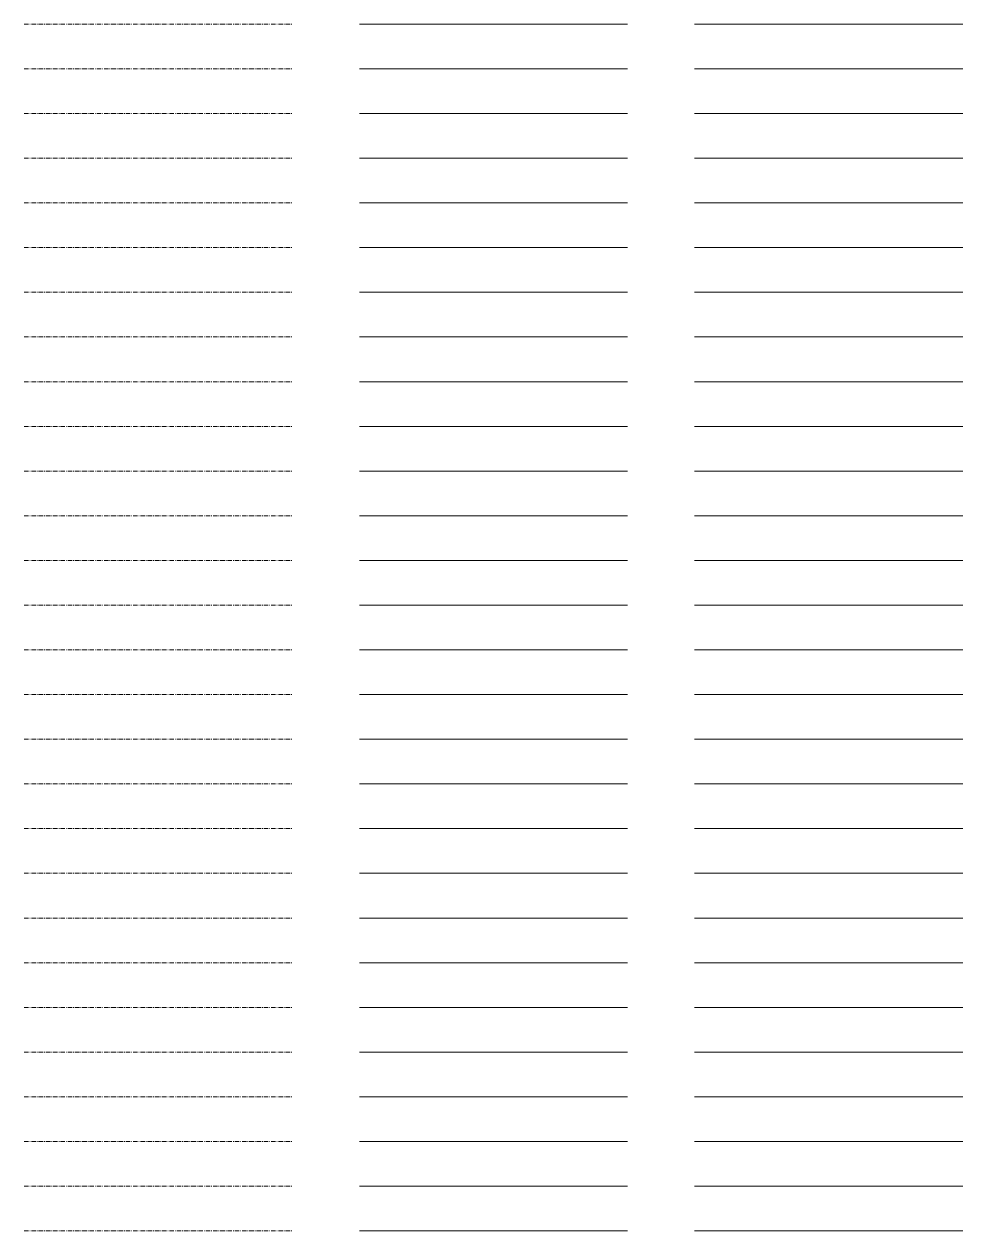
# Model space of a CAD drawing. Header units: metres. Extents: x -170 to 2070, y -13 to 17840.
# Drawn here: x 1650 to 2070, y 6120 to 6660 of the extents above; entities that cross this region are included whole.
import ezdxf
from ezdxf.lldxf.tags import DXFTag

# ---------------------------------------------------------------- set-up
doc = ezdxf.new("R2010")
doc.units = ezdxf.units.M
doc.linetypes.add('KL-VERLATEN-SO', pattern=[3.25, 2, -0.5, 0.25, -0.5])
for name, color, linetype, lineweight in [('B-OI-KL-ET_OV_AANSLUITNET_230 V_4x150Al 4x6Cu as50Cu-(IN BEDRIJF)-G', 14, 'Continuous', 18), ('B-OI-KL-ET_OV_AANSLUITNET_230 V_4x150Al 4x6Cu as50Cu-(RESERVE)-G', 14, 'KL-RESERVE-SO', 18), ('B-OI-KL-ET_OV_AANSLUITNET_230 V_4x150Al 4x6Cu as50Cu-(VERLATEN)-G', 14, 'KL-VERLATEN-SO', 18), ('B-OI-KL-ET_OV_AANSLUITNET_230 V_4x150Al as50Cu-(IN BEDRIJF)-G', 14, 'Continuous', 18), ('B-OI-KL-ET_OV_AANSLUITNET_230 V_4x150Al as50Cu-(RESERVE)-G', 14, 'KL-RESERVE-SO', 18), ('B-OI-KL-ET_OV_AANSLUITNET_230 V_4x150Al as50Cu-(VERLATEN)-G', 14, 'KL-VERLATEN-SO', 18), ('B-OI-KL-ET_OV_AANSLUITNET_230 V_4x16Cu as16-(IN BEDRIJF)-G', 14, 'Continuous', 18), ('B-OI-KL-ET_OV_AANSLUITNET_230 V_4x16Cu as16-(RESERVE)-G', 14, 'KL-RESERVE-SO', 18), ('B-OI-KL-ET_OV_AANSLUITNET_230 V_4x16Cu as16-(VERLATEN)-G', 14, 'KL-VERLATEN-SO', 18), ('B-OI-KL-ET_OV_AANSLUITNET_230 V_4x2.5Cu as2.5-(IN BEDRIJF)-G', 14, 'Continuous', 18), ('B-OI-KL-ET_OV_AANSLUITNET_230 V_4x2.5Cu as2.5-(RESERVE)-G', 14, 'KL-RESERVE-SO', 18), ('B-OI-KL-ET_OV_AANSLUITNET_230 V_4x2.5Cu as2.5-(VERLATEN)-G', 14, 'KL-VERLATEN-SO', 18), ('B-OI-KL-ET_OV_AANSLUITNET_230 V_4x50Al 4x2.5Cu as25Cu-(IN BEDRIJF)-G', 14, 'Continuous', 18), ('B-OI-KL-ET_OV_AANSLUITNET_230 V_4x50Al 4x2.5Cu as25Cu-(RESERVE)-G', 14, 'KL-RESERVE-SO', 18), ('B-OI-KL-ET_OV_AANSLUITNET_230 V_4x50Al 4x2.5Cu as25Cu-(VERLATEN)-G', 14, 'KL-VERLATEN-SO', 18), ('B-OI-KL-ET_OV_AANSLUITNET_230 V_4x6Cu as6-(IN BEDRIJF)-G', 14, 'Continuous', 18), ('B-OI-KL-ET_OV_AANSLUITNET_230 V_4x6Cu as6-(RESERVE)-G', 14, 'KL-RESERVE-SO', 18), ('B-OI-KL-ET_OV_AANSLUITNET_230 V_4x6Cu as6-(VERLATEN)-G', 14, 'KL-VERLATEN-SO', 18), ('B-OI-KL-ET_OV_AANSLUITNET_230 V_4x95Al 4x6Cu as35Cu-(IN BEDRIJF)-G', 14, 'Continuous', 18), ('B-OI-KL-ET_OV_AANSLUITNET_230 V_4x95Al 4x6Cu as35Cu-(RESERVE)-G', 14, 'KL-RESERVE-SO', 18), ('B-OI-KL-ET_OV_AANSLUITNET_230 V_4x95Al 4x6Cu as35Cu-(VERLATEN)-G', 14, 'KL-VERLATEN-SO', 18), ('B-OI-KL-ET_OV_AANSLUITNET_230 V_5x10Cu-(IN BEDRIJF)-G', 14, 'Continuous', 18), ('B-OI-KL-ET_OV_AANSLUITNET_230 V_5x10Cu-(RESERVE)-G', 14, 'KL-RESERVE-SO', 18), ('B-OI-KL-ET_OV_AANSLUITNET_230 V_5x10Cu-(VERLATEN)-G', 14, 'KL-VERLATEN-SO', 18), ('B-OI-KL-ET_OV_AANSLUITNET_230 V_5x16Cu-(IN BEDRIJF)-G', 14, 'Continuous', 18), ('B-OI-KL-ET_OV_AANSLUITNET_230 V_5x16Cu-(RESERVE)-G', 14, 'KL-RESERVE-SO', 18), ('B-OI-KL-ET_OV_AANSLUITNET_230 V_5x16Cu-(VERLATEN)-G', 14, 'KL-VERLATEN-SO', 18), ('B-OI-KL-ET_OV_AANSLUITNET_230 V_OVERIG-(IN BEDRIJF)-G', 14, 'Continuous', 18), ('B-OI-KL-ET_OV_AANSLUITNET_230 V_OVERIG-(RESERVE)-G', 14, 'KL-RESERVE-SO', 18), ('B-OI-KL-ET_OV_AANSLUITNET_230 V_OVERIG-(VERLATEN)-G', 14, 'KL-VERLATEN-SO', 18), ('B-OI-KL-ET_OV_AANSLUITNET_400 V_2x2.5Cu as2.5-(IN BEDRIJF)-G', 14, 'Continuous', 18), ('B-OI-KL-ET_OV_AANSLUITNET_400 V_2x2.5Cu as2.5-(RESERVE)-G', 14, 'KL-RESERVE-SO', 18), ('B-OI-KL-ET_OV_AANSLUITNET_400 V_2x2.5Cu as2.5-(VERLATEN)-G', 14, 'KL-VERLATEN-SO', 18), ('B-OI-KL-ET_OV_AANSLUITNET_400 V_3x10Cu as10-(IN BEDRIJF)-G', 14, 'Continuous', 18), ('B-OI-KL-ET_OV_AANSLUITNET_400 V_3x10Cu as10-(RESERVE)-G', 14, 'KL-RESERVE-SO', 18), ('B-OI-KL-ET_OV_AANSLUITNET_400 V_3x10Cu as10-(VERLATEN)-G', 14, 'KL-VERLATEN-SO', 18), ('B-OI-KL-ET_OV_AANSLUITNET_400 V_3x2.5Cu as2.5-(IN BEDRIJF)-G', 14, 'Continuous', 18), ('B-OI-KL-ET_OV_AANSLUITNET_400 V_3x2.5Cu as2.5-(RESERVE)-G', 14, 'KL-RESERVE-SO', 18), ('B-OI-KL-ET_OV_AANSLUITNET_400 V_3x2.5Cu as2.5-(VERLATEN)-G', 14, 'KL-VERLATEN-SO', 18), ('B-OI-KL-ET_OV_AANSLUITNET_400 V_3x6Cu as6-(IN BEDRIJF)-G', 14, 'Continuous', 18), ('B-OI-KL-ET_OV_AANSLUITNET_400 V_3x6Cu as6-(RESERVE)-G', 14, 'KL-RESERVE-SO', 18), ('B-OI-KL-ET_OV_AANSLUITNET_400 V_3x6Cu as6-(VERLATEN)-G', 14, 'KL-VERLATEN-SO', 18), ('B-OI-KL-ET_OV_AANSLUITNET_400 V_4x10Cu as10-(IN BEDRIJF)-G', 14, 'Continuous', 18), ('B-OI-KL-ET_OV_AANSLUITNET_400 V_4x10Cu as10-(RESERVE)-G', 14, 'KL-RESERVE-SO', 18), ('B-OI-KL-ET_OV_AANSLUITNET_400 V_4x10Cu as10-(VERLATEN)-G', 14, 'KL-VERLATEN-SO', 18), ('B-OI-KL-ET_OV_AANSLUITNET_400 V_4x150Al 4x6Cu as50Cu-(IN BEDRIJF)-G', 14, 'Continuous', 18), ('B-OI-KL-ET_OV_AANSLUITNET_400 V_4x150Al 4x6Cu as50Cu-(RESERVE)-G', 14, 'KL-RESERVE-SO', 18), ('B-OI-KL-ET_OV_AANSLUITNET_400 V_4x150Al 4x6Cu as50Cu-(VERLATEN)-G', 14, 'KL-VERLATEN-SO', 18), ('B-OI-KL-ET_OV_AANSLUITNET_400 V_4x150Al as50Cu-(IN BEDRIJF)-G', 14, 'Continuous', 18), ('B-OI-KL-ET_OV_AANSLUITNET_400 V_4x150Al as50Cu-(RESERVE)-G', 14, 'KL-RESERVE-SO', 18), ('B-OI-KL-ET_OV_AANSLUITNET_400 V_4x150Al as50Cu-(VERLATEN)-G', 14, 'KL-VERLATEN-SO', 18), ('B-OI-KL-ET_OV_AANSLUITNET_400 V_4x16Cu as16-(IN BEDRIJF)-G', 14, 'Continuous', 18), ('B-OI-KL-ET_OV_AANSLUITNET_400 V_4x16Cu as16-(RESERVE)-G', 14, 'KL-RESERVE-SO', 18), ('B-OI-KL-ET_OV_AANSLUITNET_400 V_4x16Cu as16-(VERLATEN)-G', 14, 'KL-VERLATEN-SO', 18), ('B-OI-KL-ET_OV_AANSLUITNET_400 V_4x2.5Cu as2.5-(IN BEDRIJF)-G', 14, 'Continuous', 18), ('B-OI-KL-ET_OV_AANSLUITNET_400 V_4x2.5Cu as2.5-(RESERVE)-G', 14, 'KL-RESERVE-SO', 18), ('B-OI-KL-ET_OV_AANSLUITNET_400 V_4x2.5Cu as2.5-(VERLATEN)-G', 14, 'KL-VERLATEN-SO', 18), ('B-OI-KL-ET_OV_AANSLUITNET_400 V_4x50Al 4x2.5Cu as25Cu-(IN BEDRIJF)-G', 14, 'Continuous', 18), ('B-OI-KL-ET_OV_AANSLUITNET_400 V_4x50Al 4x2.5Cu as25Cu-(RESERVE)-G', 14, 'KL-RESERVE-SO', 18), ('B-OI-KL-ET_OV_AANSLUITNET_400 V_4x50Al 4x2.5Cu as25Cu-(VERLATEN)-G', 14, 'KL-VERLATEN-SO', 18), ('B-OI-KL-ET_OV_AANSLUITNET_400 V_4x6Cu as6-(IN BEDRIJF)-G', 14, 'Continuous', 18), ('B-OI-KL-ET_OV_AANSLUITNET_400 V_4x6Cu as6-(RESERVE)-G', 14, 'KL-RESERVE-SO', 18), ('B-OI-KL-ET_OV_AANSLUITNET_400 V_4x6Cu as6-(VERLATEN)-G', 14, 'KL-VERLATEN-SO', 18), ('B-OI-KL-ET_OV_AANSLUITNET_400 V_4x95Al 4x6Cu as35Cu-(IN BEDRIJF)-G', 14, 'Continuous', 18), ('B-OI-KL-ET_OV_AANSLUITNET_400 V_4x95Al 4x6Cu as35Cu-(RESERVE)-G', 14, 'KL-RESERVE-SO', 18), ('B-OI-KL-ET_OV_AANSLUITNET_400 V_4x95Al 4x6Cu as35Cu-(VERLATEN)-G', 14, 'KL-VERLATEN-SO', 18), ('B-OI-KL-ET_OV_AANSLUITNET_400 V_5x10Cu-(IN BEDRIJF)-G', 14, 'Continuous', 18), ('B-OI-KL-ET_OV_AANSLUITNET_400 V_5x10Cu-(RESERVE)-G', 14, 'KL-RESERVE-SO', 18), ('B-OI-KL-ET_OV_AANSLUITNET_400 V_5x10Cu-(VERLATEN)-G', 14, 'KL-VERLATEN-SO', 18), ('B-OI-KL-ET_OV_AANSLUITNET_400 V_5x16Cu-(IN BEDRIJF)-G', 14, 'Continuous', 18), ('B-OI-KL-ET_OV_AANSLUITNET_400 V_5x16Cu-(RESERVE)-G', 14, 'KL-RESERVE-SO', 18), ('B-OI-KL-ET_OV_AANSLUITNET_400 V_5x16Cu-(VERLATEN)-G', 14, 'KL-VERLATEN-SO', 18), ('B-OI-KL-ET_OV_AANSLUITNET_400 V_OVERIG-(IN BEDRIJF)-G', 14, 'Continuous', 18), ('B-OI-KL-ET_OV_AANSLUITNET_400 V_OVERIG-(RESERVE)-G', 14, 'KL-RESERVE-SO', 18), ('B-OI-KL-ET_OV_AANSLUITNET_400 V_OVERIG-(VERLATEN)-G', 14, 'KL-VERLATEN-SO', 18), ('B-OI-KL-ET_OV_DISTRIBUTIE_230 V_2x2.5Cu as2.5-(IN BEDRIJF)-G', 14, 'Continuous', 18), ('B-OI-KL-ET_OV_DISTRIBUTIE_230 V_2x2.5Cu as2.5-(RESERVE)-G', 14, 'KL-RESERVE-SO', 18), ('B-OI-KL-ET_OV_DISTRIBUTIE_230 V_2x2.5Cu as2.5-(VERLATEN)-G', 14, 'KL-VERLATEN-SO', 18), ('B-OI-KL-ET_OV_DISTRIBUTIE_230 V_3x10Cu as10-(IN BEDRIJF)-G', 14, 'Continuous', 18), ('B-OI-KL-ET_OV_DISTRIBUTIE_230 V_3x10Cu as10-(RESERVE)-G', 14, 'KL-RESERVE-SO', 18), ('B-OI-KL-ET_OV_DISTRIBUTIE_230 V_3x10Cu as10-(VERLATEN)-G', 14, 'KL-VERLATEN-SO', 18), ('B-OI-KL-ET_OV_DISTRIBUTIE_230 V_3x2.5Cu as2.5-(IN BEDRIJF)-G', 14, 'Continuous', 18), ('B-OI-KL-ET_OV_DISTRIBUTIE_230 V_3x2.5Cu as2.5-(RESERVE)-G', 14, 'KL-RESERVE-SO', 18), ('B-OI-KL-ET_OV_DISTRIBUTIE_230 V_3x2.5Cu as2.5-(VERLATEN)-G', 14, 'KL-VERLATEN-SO', 18)]:
    doc.layers.add(name, color=color, linetype=linetype, lineweight=lineweight)
tags = doc.linetypes.add('KL-RESERVE-SO', pattern='A,7,-2,["RS",Standard,S=1,R=0,X=-1,Y=-0.5],-1.5', length=10.5).pattern_tags.tags
tags[6] = DXFTag(74, 10)

msp = doc.modelspace()

# ---------------------------------------------------------------- linework, layer by layer
at = {"layer": 'B-OI-KL-ET_OV_AANSLUITNET_230 V_4x150Al 4x6Cu as50Cu-(IN BEDRIJF)-G'}
msp.add_line((1950, 6120), (2070, 6120), dxfattribs=at)
at = {"layer": 'B-OI-KL-ET_OV_AANSLUITNET_230 V_4x150Al 4x6Cu as50Cu-(RESERVE)-G'}
msp.add_line((1800, 6120), (1920, 6120), dxfattribs=at)
at = {"layer": 'B-OI-KL-ET_OV_AANSLUITNET_230 V_4x150Al 4x6Cu as50Cu-(VERLATEN)-G'}
msp.add_line((1650, 6120), (1770, 6120), dxfattribs=at)
at = {"layer": 'B-OI-KL-ET_OV_AANSLUITNET_230 V_4x150Al as50Cu-(IN BEDRIJF)-G'}
msp.add_line((1950, 6140), (2070, 6140), dxfattribs=at)
at = {"layer": 'B-OI-KL-ET_OV_AANSLUITNET_230 V_4x150Al as50Cu-(RESERVE)-G'}
msp.add_line((1800, 6140), (1920, 6140), dxfattribs=at)
at = {"layer": 'B-OI-KL-ET_OV_AANSLUITNET_230 V_4x150Al as50Cu-(VERLATEN)-G'}
msp.add_line((1650, 6140), (1770, 6140), dxfattribs=at)
at = {"layer": 'B-OI-KL-ET_OV_AANSLUITNET_230 V_4x16Cu as16-(IN BEDRIJF)-G'}
msp.add_line((1950, 6160), (2070, 6160), dxfattribs=at)
at = {"layer": 'B-OI-KL-ET_OV_AANSLUITNET_230 V_4x16Cu as16-(RESERVE)-G'}
msp.add_line((1800, 6160), (1920, 6160), dxfattribs=at)
at = {"layer": 'B-OI-KL-ET_OV_AANSLUITNET_230 V_4x16Cu as16-(VERLATEN)-G'}
msp.add_line((1650, 6160), (1770, 6160), dxfattribs=at)
at = {"layer": 'B-OI-KL-ET_OV_AANSLUITNET_230 V_4x2.5Cu as2.5-(IN BEDRIJF)-G'}
msp.add_line((1950, 6180), (2070, 6180), dxfattribs=at)
at = {"layer": 'B-OI-KL-ET_OV_AANSLUITNET_230 V_4x2.5Cu as2.5-(RESERVE)-G'}
msp.add_line((1800, 6180), (1920, 6180), dxfattribs=at)
at = {"layer": 'B-OI-KL-ET_OV_AANSLUITNET_230 V_4x2.5Cu as2.5-(VERLATEN)-G'}
msp.add_line((1650, 6180), (1770, 6180), dxfattribs=at)
at = {"layer": 'B-OI-KL-ET_OV_AANSLUITNET_230 V_4x50Al 4x2.5Cu as25Cu-(IN BEDRIJF)-G'}
msp.add_line((1950, 6200), (2070, 6200), dxfattribs=at)
at = {"layer": 'B-OI-KL-ET_OV_AANSLUITNET_230 V_4x50Al 4x2.5Cu as25Cu-(RESERVE)-G'}
msp.add_line((1800, 6200), (1920, 6200), dxfattribs=at)
at = {"layer": 'B-OI-KL-ET_OV_AANSLUITNET_230 V_4x50Al 4x2.5Cu as25Cu-(VERLATEN)-G'}
msp.add_line((1650, 6200), (1770, 6200), dxfattribs=at)
at = {"layer": 'B-OI-KL-ET_OV_AANSLUITNET_230 V_4x6Cu as6-(IN BEDRIJF)-G'}
msp.add_line((1950, 6220), (2070, 6220), dxfattribs=at)
at = {"layer": 'B-OI-KL-ET_OV_AANSLUITNET_230 V_4x6Cu as6-(RESERVE)-G'}
msp.add_line((1800, 6220), (1920, 6220), dxfattribs=at)
at = {"layer": 'B-OI-KL-ET_OV_AANSLUITNET_230 V_4x6Cu as6-(VERLATEN)-G'}
msp.add_line((1650, 6220), (1770, 6220), dxfattribs=at)
at = {"layer": 'B-OI-KL-ET_OV_AANSLUITNET_230 V_4x95Al 4x6Cu as35Cu-(IN BEDRIJF)-G'}
msp.add_line((1950, 6240), (2070, 6240), dxfattribs=at)
at = {"layer": 'B-OI-KL-ET_OV_AANSLUITNET_230 V_4x95Al 4x6Cu as35Cu-(RESERVE)-G'}
msp.add_line((1800, 6240), (1920, 6240), dxfattribs=at)
at = {"layer": 'B-OI-KL-ET_OV_AANSLUITNET_230 V_4x95Al 4x6Cu as35Cu-(VERLATEN)-G'}
msp.add_line((1650, 6240), (1770, 6240), dxfattribs=at)
at = {"layer": 'B-OI-KL-ET_OV_AANSLUITNET_230 V_5x10Cu-(IN BEDRIJF)-G'}
msp.add_line((1950, 6260), (2070, 6260), dxfattribs=at)
at = {"layer": 'B-OI-KL-ET_OV_AANSLUITNET_230 V_5x10Cu-(RESERVE)-G'}
msp.add_line((1800, 6260), (1920, 6260), dxfattribs=at)
at = {"layer": 'B-OI-KL-ET_OV_AANSLUITNET_230 V_5x10Cu-(VERLATEN)-G'}
msp.add_line((1650, 6260), (1770, 6260), dxfattribs=at)
at = {"layer": 'B-OI-KL-ET_OV_AANSLUITNET_230 V_5x16Cu-(IN BEDRIJF)-G'}
msp.add_line((1950, 6280), (2070, 6280), dxfattribs=at)
at = {"layer": 'B-OI-KL-ET_OV_AANSLUITNET_230 V_5x16Cu-(RESERVE)-G'}
msp.add_line((1800, 6280), (1920, 6280), dxfattribs=at)
at = {"layer": 'B-OI-KL-ET_OV_AANSLUITNET_230 V_5x16Cu-(VERLATEN)-G'}
msp.add_line((1650, 6280), (1770, 6280), dxfattribs=at)
at = {"layer": 'B-OI-KL-ET_OV_AANSLUITNET_230 V_OVERIG-(IN BEDRIJF)-G'}
msp.add_line((1950, 6300), (2070, 6300), dxfattribs=at)
at = {"layer": 'B-OI-KL-ET_OV_AANSLUITNET_230 V_OVERIG-(RESERVE)-G'}
msp.add_line((1800, 6300), (1920, 6300), dxfattribs=at)
at = {"layer": 'B-OI-KL-ET_OV_AANSLUITNET_230 V_OVERIG-(VERLATEN)-G'}
msp.add_line((1650, 6300), (1770, 6300), dxfattribs=at)
at = {"layer": 'B-OI-KL-ET_OV_AANSLUITNET_400 V_2x2.5Cu as2.5-(IN BEDRIJF)-G'}
msp.add_line((1950, 6320), (2070, 6320), dxfattribs=at)
at = {"layer": 'B-OI-KL-ET_OV_AANSLUITNET_400 V_2x2.5Cu as2.5-(RESERVE)-G'}
msp.add_line((1800, 6320), (1920, 6320), dxfattribs=at)
at = {"layer": 'B-OI-KL-ET_OV_AANSLUITNET_400 V_2x2.5Cu as2.5-(VERLATEN)-G'}
msp.add_line((1650, 6320), (1770, 6320), dxfattribs=at)
at = {"layer": 'B-OI-KL-ET_OV_AANSLUITNET_400 V_3x10Cu as10-(IN BEDRIJF)-G'}
msp.add_line((1950, 6340), (2070, 6340), dxfattribs=at)
at = {"layer": 'B-OI-KL-ET_OV_AANSLUITNET_400 V_3x10Cu as10-(RESERVE)-G'}
msp.add_line((1800, 6340), (1920, 6340), dxfattribs=at)
at = {"layer": 'B-OI-KL-ET_OV_AANSLUITNET_400 V_3x10Cu as10-(VERLATEN)-G'}
msp.add_line((1650, 6340), (1770, 6340), dxfattribs=at)
at = {"layer": 'B-OI-KL-ET_OV_AANSLUITNET_400 V_3x2.5Cu as2.5-(IN BEDRIJF)-G'}
msp.add_line((1950, 6360), (2070, 6360), dxfattribs=at)
at = {"layer": 'B-OI-KL-ET_OV_AANSLUITNET_400 V_3x2.5Cu as2.5-(RESERVE)-G'}
msp.add_line((1800, 6360), (1920, 6360), dxfattribs=at)
at = {"layer": 'B-OI-KL-ET_OV_AANSLUITNET_400 V_3x2.5Cu as2.5-(VERLATEN)-G'}
msp.add_line((1650, 6360), (1770, 6360), dxfattribs=at)
at = {"layer": 'B-OI-KL-ET_OV_AANSLUITNET_400 V_3x6Cu as6-(IN BEDRIJF)-G'}
msp.add_line((1950, 6380), (2070, 6380), dxfattribs=at)
at = {"layer": 'B-OI-KL-ET_OV_AANSLUITNET_400 V_3x6Cu as6-(RESERVE)-G'}
msp.add_line((1800, 6380), (1920, 6380), dxfattribs=at)
at = {"layer": 'B-OI-KL-ET_OV_AANSLUITNET_400 V_3x6Cu as6-(VERLATEN)-G'}
msp.add_line((1650, 6380), (1770, 6380), dxfattribs=at)
at = {"layer": 'B-OI-KL-ET_OV_AANSLUITNET_400 V_4x10Cu as10-(IN BEDRIJF)-G'}
msp.add_line((1950, 6400), (2070, 6400), dxfattribs=at)
at = {"layer": 'B-OI-KL-ET_OV_AANSLUITNET_400 V_4x10Cu as10-(RESERVE)-G'}
msp.add_line((1800, 6400), (1920, 6400), dxfattribs=at)
at = {"layer": 'B-OI-KL-ET_OV_AANSLUITNET_400 V_4x10Cu as10-(VERLATEN)-G'}
msp.add_line((1650, 6400), (1770, 6400), dxfattribs=at)
at = {"layer": 'B-OI-KL-ET_OV_AANSLUITNET_400 V_4x150Al 4x6Cu as50Cu-(IN BEDRIJF)-G'}
msp.add_line((1950, 6420), (2070, 6420), dxfattribs=at)
at = {"layer": 'B-OI-KL-ET_OV_AANSLUITNET_400 V_4x150Al 4x6Cu as50Cu-(RESERVE)-G'}
msp.add_line((1800, 6420), (1920, 6420), dxfattribs=at)
at = {"layer": 'B-OI-KL-ET_OV_AANSLUITNET_400 V_4x150Al 4x6Cu as50Cu-(VERLATEN)-G'}
msp.add_line((1650, 6420), (1770, 6420), dxfattribs=at)
at = {"layer": 'B-OI-KL-ET_OV_AANSLUITNET_400 V_4x150Al as50Cu-(IN BEDRIJF)-G'}
msp.add_line((1950, 6440), (2070, 6440), dxfattribs=at)
at = {"layer": 'B-OI-KL-ET_OV_AANSLUITNET_400 V_4x150Al as50Cu-(RESERVE)-G'}
msp.add_line((1800, 6440), (1920, 6440), dxfattribs=at)
at = {"layer": 'B-OI-KL-ET_OV_AANSLUITNET_400 V_4x150Al as50Cu-(VERLATEN)-G'}
msp.add_line((1650, 6440), (1770, 6440), dxfattribs=at)
at = {"layer": 'B-OI-KL-ET_OV_AANSLUITNET_400 V_4x16Cu as16-(IN BEDRIJF)-G'}
msp.add_line((1950, 6460), (2070, 6460), dxfattribs=at)
at = {"layer": 'B-OI-KL-ET_OV_AANSLUITNET_400 V_4x16Cu as16-(RESERVE)-G'}
msp.add_line((1800, 6460), (1920, 6460), dxfattribs=at)
at = {"layer": 'B-OI-KL-ET_OV_AANSLUITNET_400 V_4x16Cu as16-(VERLATEN)-G'}
msp.add_line((1650, 6460), (1770, 6460), dxfattribs=at)
at = {"layer": 'B-OI-KL-ET_OV_AANSLUITNET_400 V_4x2.5Cu as2.5-(IN BEDRIJF)-G'}
msp.add_line((1950, 6480), (2070, 6480), dxfattribs=at)
at = {"layer": 'B-OI-KL-ET_OV_AANSLUITNET_400 V_4x2.5Cu as2.5-(RESERVE)-G'}
msp.add_line((1800, 6480), (1920, 6480), dxfattribs=at)
at = {"layer": 'B-OI-KL-ET_OV_AANSLUITNET_400 V_4x2.5Cu as2.5-(VERLATEN)-G'}
msp.add_line((1650, 6480), (1770, 6480), dxfattribs=at)
at = {"layer": 'B-OI-KL-ET_OV_AANSLUITNET_400 V_4x50Al 4x2.5Cu as25Cu-(IN BEDRIJF)-G'}
msp.add_line((1950, 6500), (2070, 6500), dxfattribs=at)
at = {"layer": 'B-OI-KL-ET_OV_AANSLUITNET_400 V_4x50Al 4x2.5Cu as25Cu-(RESERVE)-G'}
msp.add_line((1800, 6500), (1920, 6500), dxfattribs=at)
at = {"layer": 'B-OI-KL-ET_OV_AANSLUITNET_400 V_4x50Al 4x2.5Cu as25Cu-(VERLATEN)-G'}
msp.add_line((1650, 6500), (1770, 6500), dxfattribs=at)
at = {"layer": 'B-OI-KL-ET_OV_AANSLUITNET_400 V_4x6Cu as6-(IN BEDRIJF)-G'}
msp.add_line((1950, 6520), (2070, 6520), dxfattribs=at)
at = {"layer": 'B-OI-KL-ET_OV_AANSLUITNET_400 V_4x6Cu as6-(RESERVE)-G'}
msp.add_line((1800, 6520), (1920, 6520), dxfattribs=at)
at = {"layer": 'B-OI-KL-ET_OV_AANSLUITNET_400 V_4x6Cu as6-(VERLATEN)-G'}
msp.add_line((1650, 6520), (1770, 6520), dxfattribs=at)
at = {"layer": 'B-OI-KL-ET_OV_AANSLUITNET_400 V_4x95Al 4x6Cu as35Cu-(IN BEDRIJF)-G'}
msp.add_line((1950, 6540), (2070, 6540), dxfattribs=at)
at = {"layer": 'B-OI-KL-ET_OV_AANSLUITNET_400 V_4x95Al 4x6Cu as35Cu-(RESERVE)-G'}
msp.add_line((1800, 6540), (1920, 6540), dxfattribs=at)
at = {"layer": 'B-OI-KL-ET_OV_AANSLUITNET_400 V_4x95Al 4x6Cu as35Cu-(VERLATEN)-G'}
msp.add_line((1650, 6540), (1770, 6540), dxfattribs=at)
at = {"layer": 'B-OI-KL-ET_OV_AANSLUITNET_400 V_5x10Cu-(IN BEDRIJF)-G'}
msp.add_line((1950, 6560), (2070, 6560), dxfattribs=at)
at = {"layer": 'B-OI-KL-ET_OV_AANSLUITNET_400 V_5x10Cu-(RESERVE)-G'}
msp.add_line((1800, 6560), (1920, 6560), dxfattribs=at)
at = {"layer": 'B-OI-KL-ET_OV_AANSLUITNET_400 V_5x10Cu-(VERLATEN)-G'}
msp.add_line((1650, 6560), (1770, 6560), dxfattribs=at)
at = {"layer": 'B-OI-KL-ET_OV_AANSLUITNET_400 V_5x16Cu-(IN BEDRIJF)-G'}
msp.add_line((1950, 6580), (2070, 6580), dxfattribs=at)
at = {"layer": 'B-OI-KL-ET_OV_AANSLUITNET_400 V_5x16Cu-(RESERVE)-G'}
msp.add_line((1800, 6580), (1920, 6580), dxfattribs=at)
at = {"layer": 'B-OI-KL-ET_OV_AANSLUITNET_400 V_5x16Cu-(VERLATEN)-G'}
msp.add_line((1650, 6580), (1770, 6580), dxfattribs=at)
at = {"layer": 'B-OI-KL-ET_OV_AANSLUITNET_400 V_OVERIG-(IN BEDRIJF)-G'}
msp.add_line((1950, 6600), (2070, 6600), dxfattribs=at)
at = {"layer": 'B-OI-KL-ET_OV_AANSLUITNET_400 V_OVERIG-(RESERVE)-G'}
msp.add_line((1800, 6600), (1920, 6600), dxfattribs=at)
at = {"layer": 'B-OI-KL-ET_OV_AANSLUITNET_400 V_OVERIG-(VERLATEN)-G'}
msp.add_line((1650, 6600), (1770, 6600), dxfattribs=at)
at = {"layer": 'B-OI-KL-ET_OV_DISTRIBUTIE_230 V_2x2.5Cu as2.5-(IN BEDRIJF)-G'}
msp.add_line((1950, 6620), (2070, 6620), dxfattribs=at)
at = {"layer": 'B-OI-KL-ET_OV_DISTRIBUTIE_230 V_2x2.5Cu as2.5-(RESERVE)-G'}
msp.add_line((1800, 6620), (1920, 6620), dxfattribs=at)
at = {"layer": 'B-OI-KL-ET_OV_DISTRIBUTIE_230 V_2x2.5Cu as2.5-(VERLATEN)-G'}
msp.add_line((1650, 6620), (1770, 6620), dxfattribs=at)
at = {"layer": 'B-OI-KL-ET_OV_DISTRIBUTIE_230 V_3x10Cu as10-(IN BEDRIJF)-G'}
msp.add_line((1950, 6640), (2070, 6640), dxfattribs=at)
at = {"layer": 'B-OI-KL-ET_OV_DISTRIBUTIE_230 V_3x10Cu as10-(RESERVE)-G'}
msp.add_line((1800, 6640), (1920, 6640), dxfattribs=at)
at = {"layer": 'B-OI-KL-ET_OV_DISTRIBUTIE_230 V_3x10Cu as10-(VERLATEN)-G'}
msp.add_line((1650, 6640), (1770, 6640), dxfattribs=at)
at = {"layer": 'B-OI-KL-ET_OV_DISTRIBUTIE_230 V_3x2.5Cu as2.5-(IN BEDRIJF)-G'}
msp.add_line((1950, 6660), (2070, 6660), dxfattribs=at)
at = {"layer": 'B-OI-KL-ET_OV_DISTRIBUTIE_230 V_3x2.5Cu as2.5-(RESERVE)-G'}
msp.add_line((1800, 6660), (1920, 6660), dxfattribs=at)
at = {"layer": 'B-OI-KL-ET_OV_DISTRIBUTIE_230 V_3x2.5Cu as2.5-(VERLATEN)-G'}
msp.add_line((1650, 6660), (1770, 6660), dxfattribs=at)

doc.saveas('drawing.dxf')
